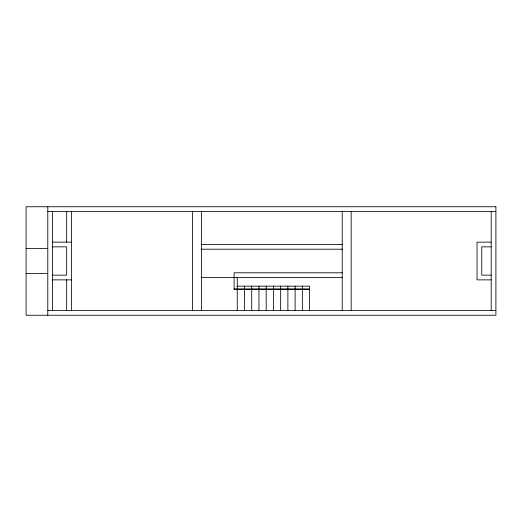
<?xml version="1.0" encoding="UTF-8"?>
<svg xmlns="http://www.w3.org/2000/svg" width="522" height="522" viewBox="0 0 522 522"><rect width="100%" height="100%" fill="white"/><g stroke="black" fill="none" stroke-linecap="round" stroke-linejoin="round"><path stroke-width="0.78" d="M47.796 211.475L495.9 211.475M52.513 242.13L71.383 242.13M491.182 242.13L477.03 242.13L477.03 279.87L491.182 279.87M201.12 244.492L342.576 244.492M52.513 246.847L66.666 246.847L66.666 275.153L52.513 275.153M491.182 246.847L481.747 246.847L481.747 275.153L491.182 275.153M26.1 248.42L47.796 248.42M201.114 249.209L342.576 249.209M342.576 272.791L234.117 272.791L234.117 289.299L309.585 289.299L309.585 310.525M26.1 273.58L47.796 273.58M201.114 277.508L342.576 277.508M52.513 279.87L71.383 279.87M236.975 286.154L309.585 286.154L309.585 288.986L234.117 288.986M47.796 310.525L495.9 310.525M491.182 211.475L491.182 310.525M351.169 211.475L351.169 310.525M342.21 211.475L342.21 310.525M302.349 286.154L302.349 288.986M302.349 289.299L302.349 310.525M295.119 286.154L295.119 288.986M295.119 289.299L295.119 310.525M287.883 286.154L287.883 288.986M287.883 289.299L287.883 310.525M280.653 286.154L280.653 288.986M280.653 289.299L280.653 310.525M273.424 286.154L273.424 288.986M273.424 289.299L273.424 310.525M266.187 286.154L266.187 288.986M266.187 289.299L266.187 310.525M258.958 286.154L258.958 288.986M258.958 289.299L258.958 310.525M251.721 286.154L251.721 288.986M251.721 289.299L251.721 310.525M244.492 286.154L244.492 288.986M244.492 289.299L244.492 310.525M237.256 277.508L237.256 288.986M237.256 289.299L237.256 310.525M201.492 211.475L201.492 310.525M192.527 211.475L192.527 310.525M71.383 211.475L71.383 310.525M66.666 211.475L66.666 242.13M66.666 279.87L66.666 310.525M52.513 211.475L52.513 310.525M47.796 206.758L47.796 315.242M495.9 206.758L26.1 206.758L26.1 315.242L495.9 315.242L495.9 206.758"/></g></svg>
